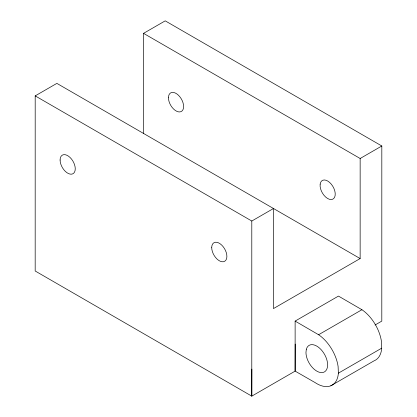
<?xml version="1.0" encoding="UTF-8"?>
<svg xmlns="http://www.w3.org/2000/svg" width="417" height="417" viewBox="0 0 417 417"><rect width="100%" height="100%" fill="white"/><g stroke="black" fill="none" stroke-linecap="round" stroke-linejoin="round"><path stroke-width="0.63" d="M35.195 95.884L251.8 221.026L273.469 208.521L273.458 308.585L360.142 258.561L56.863 83.379L35.195 95.884L35.179 270.998L251.785 396.14L295.127 371.125L295.127 321.095L338.468 296.086L361.93 309.722A30.639 17.686 60 0 1 381.446 341.481L381.717 348.159A30.639 17.686 60 0 1 374.122 360.794L330.78 385.803M143.537 133.419L143.547 33.355L165.215 20.85L381.821 145.992L381.805 321.106L375.055 325.005M251.858 369.092L251.785 396.14L251.8 221.026M360.142 258.561L360.152 158.496L143.547 33.355M295.2 344.077L295.127 371.125L314.986 382.514A30.639 17.686 60 0 0 338.375 373.173L381.717 348.159M360.152 158.496L381.821 145.992M295.127 321.095L318.588 334.731L361.93 309.722M338.375 373.173L338.104 366.491A30.639 17.686 60 0 0 318.588 334.731M320.157 184.137L320.126 186.404A10.722 6.192 60 0 0 327.527 198.44A10.722 6.192 60 0 0 335.153 195.38L335.19 193.113A10.722 6.192 60 0 0 327.788 181.077A10.722 6.192 60 0 0 320.157 184.137M306.292 349.472L305.958 352.521A15.32 8.84 60 0 0 315.507 370.306A15.32 8.84 60 0 0 327.282 367.778L327.616 364.729A15.32 8.84 60 0 0 318.067 346.944A15.32 8.84 60 0 0 306.292 349.472M168.452 97.781A10.722 6.192 60 0 0 179.821 111.933A10.722 6.192 60 0 0 179.826 96.765A10.722 6.192 60 0 0 168.452 97.781M211.721 247.625A10.722 6.192 60 0 0 223.095 261.782A10.722 6.192 60 0 0 223.095 246.614A10.722 6.192 60 0 0 211.721 247.625M60.1 160.029A10.722 6.192 60 0 0 71.469 174.181A10.722 6.192 60 0 0 71.469 159.018A10.722 6.192 60 0 0 60.1 160.029"/></g></svg>
